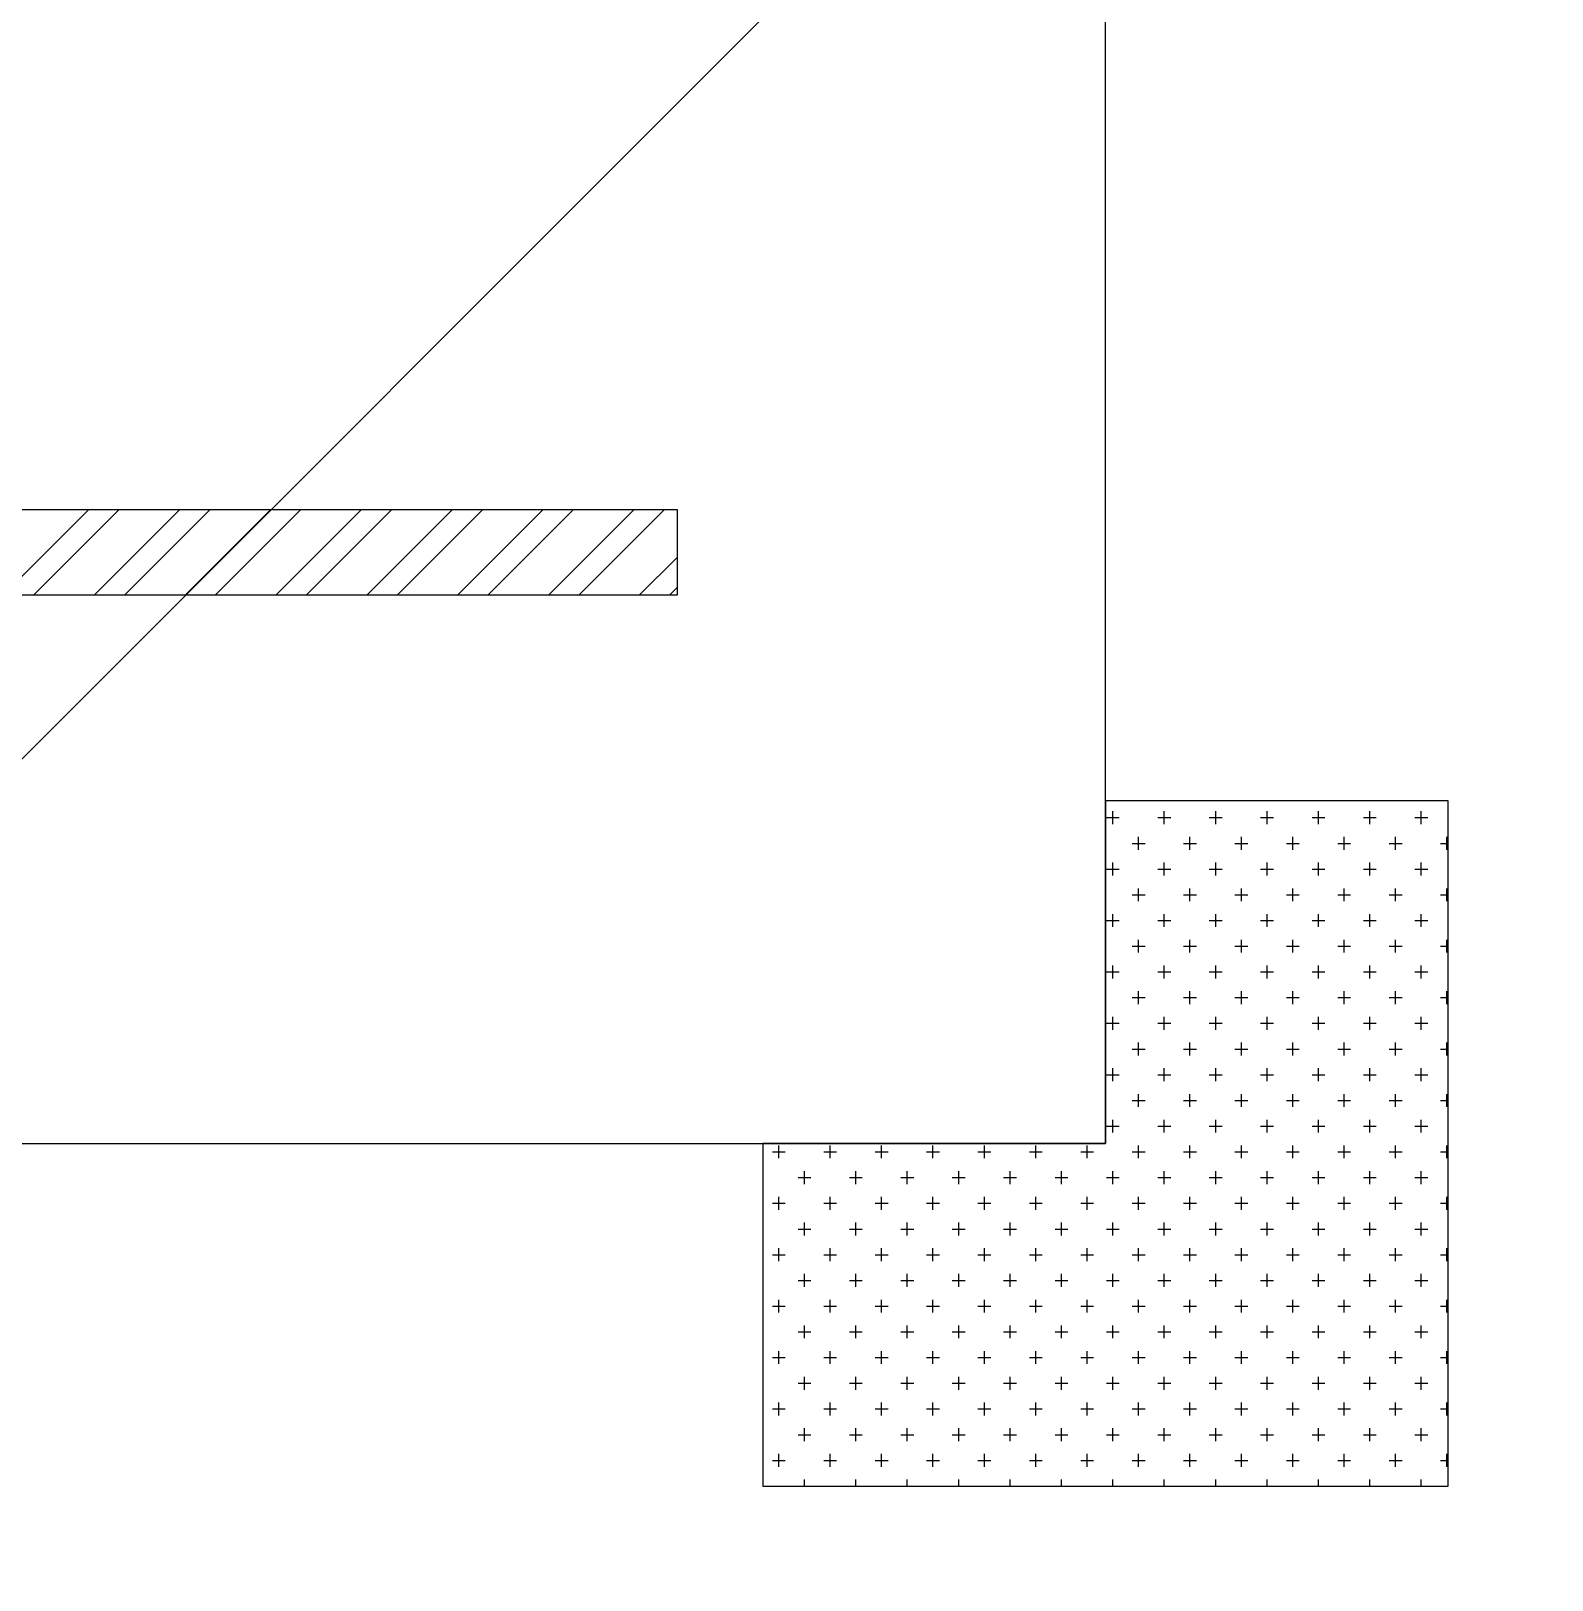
# Model space of a CAD drawing. Extents: x -40736 to 367926, y -65544 to 37405.
# Drawn here: x 347392.44 to 347436.83, y -55402.07 to -55356.88 of the extents above; entities that cross this region are included whole.
import ezdxf

# ---------------------------------------------------------------- set-up
doc = ezdxf.new("R2010")
doc.units = 0
doc.header["$LTSCALE"] = 600
doc.header["$MEASUREMENT"] = 0
doc.linetypes.add('CENTER2', pattern=[1.125, 0.75, -0.125, 0.125, -0.125])
doc.layers.add('底圖', color=253, linetype='CONTINUOUS')

msp = doc.modelspace()

# ---------------------------------------------------------------- linework, layer by layer
at = {"layer": '底圖', "linetype": 'CENTER2'}
for p, q in [((346423.78957, -56346.49011), (348358.78957, -54411.49011)), ((347423.78957, -55389.33166), (347423.78957, -55297.33166)), ((347391.62713, -55373.33166), (347394.12713, -55370.83166)), ((347392.08957, -55370.83166), (347411.28957, -55370.83166)), ((347392.51101, -55373.33166), (347395.01101, -55370.83166)), ((347394.27878, -55373.33166), (347396.77878, -55370.83166)), ((347395.16266, -55373.33166), (347397.66266, -55370.83166)), ((347396.93043, -55373.33166), (347399.43043, -55370.83166)), ((347397.81431, -55373.33166), (347400.31431, -55370.83166)), ((347399.58208, -55373.33166), (347402.08208, -55370.83166)), ((347400.46596, -55373.33166), (347402.96596, -55370.83166)), ((347402.23373, -55373.33166), (347404.73373, -55370.83166)), ((347403.11761, -55373.33166), (347405.61761, -55370.83166)), ((347404.88538, -55373.33166), (347407.38538, -55370.83166)), ((347405.76926, -55373.33166), (347408.26926, -55370.83166)), ((347407.53703, -55373.33166), (347410.03703, -55370.83166)), ((347408.42091, -55373.33166), (347410.92091, -55370.83166)), ((347411.28957, -55370.83166), (347411.28957, -55373.33166)), ((347410.18868, -55373.33166), (347411.28957, -55372.23078)), ((347411.28957, -55373.33166), (347371.28957, -55373.33166)), ((347411.07256, -55373.33166), (347411.28957, -55373.11466)), ((347433.78957, -55379.33166), (347423.78957, -55379.33166)), ((347423.78957, -55379.33166), (347423.78957, -55389.33166)), ((347424.00925, -55380.01262), (347424.00925, -55379.63762)), ((347425.50925, -55380.01262), (347425.50925, -55379.63762)), ((347427.00925, -55380.01262), (347427.00925, -55379.63762)), ((347428.50925, -55380.01262), (347428.50925, -55379.63762)), ((347430.00925, -55380.01262), (347430.00925, -55379.63762)), ((347431.50925, -55380.01262), (347431.50925, -55379.63762)), ((347433.00925, -55380.01262), (347433.00925, -55379.63762)), ((347433.78957, -55399.33166), (347433.78957, -55379.33166)), ((347423.82175, -55379.82512), (347424.19675, -55379.82512)), ((347425.32175, -55379.82512), (347425.69675, -55379.82512)), ((347426.82175, -55379.82512), (347427.19675, -55379.82512)), ((347428.32175, -55379.82512), (347428.69675, -55379.82512)), ((347429.82175, -55379.82512), (347430.19675, -55379.82512)), ((347431.32175, -55379.82512), (347431.69675, -55379.82512)), ((347432.82175, -55379.82512), (347433.19675, -55379.82512)), ((347424.57175, -55380.57512), (347424.94675, -55380.57512)), ((347424.75925, -55380.76262), (347424.75925, -55380.38762)), ((347426.07175, -55380.57512), (347426.44675, -55380.57512)), ((347426.25925, -55380.76262), (347426.25925, -55380.38762)), ((347427.57175, -55380.57512), (347427.94675, -55380.57512)), ((347427.75925, -55380.76262), (347427.75925, -55380.38762)), ((347429.07175, -55380.57512), (347429.44675, -55380.57512)), ((347429.25925, -55380.76262), (347429.25925, -55380.38762)), ((347430.57175, -55380.57512), (347430.94675, -55380.57512)), ((347430.75925, -55380.76262), (347430.75925, -55380.38762)), ((347432.07175, -55380.57512), (347432.44675, -55380.57512)), ((347432.25925, -55380.76262), (347432.25925, -55380.38762)), ((347433.57175, -55380.57512), (347433.78957, -55380.57512)), ((347433.75925, -55380.76262), (347433.75925, -55380.38762)), ((347423.82175, -55381.32512), (347424.19675, -55381.32512)), ((347424.00925, -55381.51262), (347424.00925, -55381.13762)), ((347425.32175, -55381.32512), (347425.69675, -55381.32512)), ((347425.50925, -55381.51262), (347425.50925, -55381.13762)), ((347426.82175, -55381.32512), (347427.19675, -55381.32512)), ((347427.00925, -55381.51262), (347427.00925, -55381.13762)), ((347428.32175, -55381.32512), (347428.69675, -55381.32512)), ((347428.50925, -55381.51262), (347428.50925, -55381.13762)), ((347429.82175, -55381.32512), (347430.19675, -55381.32512)), ((347430.00925, -55381.51262), (347430.00925, -55381.13762)), ((347431.32175, -55381.32512), (347431.69675, -55381.32512)), ((347431.50925, -55381.51262), (347431.50925, -55381.13762)), ((347432.82175, -55381.32512), (347433.19675, -55381.32512)), ((347433.00925, -55381.51262), (347433.00925, -55381.13762)), ((347424.75925, -55382.26262), (347424.75925, -55381.88762)), ((347426.25925, -55382.26262), (347426.25925, -55381.88762)), ((347427.75925, -55382.26262), (347427.75925, -55381.88762)), ((347429.25925, -55382.26262), (347429.25925, -55381.88762)), ((347430.75925, -55382.26262), (347430.75925, -55381.88762)), ((347432.25925, -55382.26262), (347432.25925, -55381.88762)), ((347433.75925, -55382.26262), (347433.75925, -55381.88762)), ((347424.57175, -55382.07512), (347424.94675, -55382.07512)), ((347426.07175, -55382.07512), (347426.44675, -55382.07512)), ((347427.57175, -55382.07512), (347427.94675, -55382.07512)), ((347429.07175, -55382.07512), (347429.44675, -55382.07512)), ((347430.57175, -55382.07512), (347430.94675, -55382.07512)), ((347432.07175, -55382.07512), (347432.44675, -55382.07512)), ((347433.57175, -55382.07512), (347433.78957, -55382.07512)), ((347423.82175, -55382.82512), (347424.19675, -55382.82512)), ((347424.00925, -55383.01262), (347424.00925, -55382.63762)), ((347425.32175, -55382.82512), (347425.69675, -55382.82512)), ((347425.50925, -55383.01262), (347425.50925, -55382.63762)), ((347426.82175, -55382.82512), (347427.19675, -55382.82512)), ((347427.00925, -55383.01262), (347427.00925, -55382.63762)), ((347428.32175, -55382.82512), (347428.69675, -55382.82512)), ((347428.50925, -55383.01262), (347428.50925, -55382.63762)), ((347429.82175, -55382.82512), (347430.19675, -55382.82512)), ((347430.00925, -55383.01262), (347430.00925, -55382.63762)), ((347431.32175, -55382.82512), (347431.69675, -55382.82512)), ((347431.50925, -55383.01262), (347431.50925, -55382.63762)), ((347432.82175, -55382.82512), (347433.19675, -55382.82512)), ((347433.00925, -55383.01262), (347433.00925, -55382.63762)), ((347424.57175, -55383.57512), (347424.94675, -55383.57512)), ((347424.75925, -55383.76262), (347424.75925, -55383.38762)), ((347426.07175, -55383.57512), (347426.44675, -55383.57512)), ((347426.25925, -55383.76262), (347426.25925, -55383.38762)), ((347427.57175, -55383.57512), (347427.94675, -55383.57512)), ((347427.75925, -55383.76262), (347427.75925, -55383.38762)), ((347429.07175, -55383.57512), (347429.44675, -55383.57512)), ((347429.25925, -55383.76262), (347429.25925, -55383.38762)), ((347430.57175, -55383.57512), (347430.94675, -55383.57512)), ((347430.75925, -55383.76262), (347430.75925, -55383.38762)), ((347432.07175, -55383.57512), (347432.44675, -55383.57512)), ((347432.25925, -55383.76262), (347432.25925, -55383.38762)), ((347433.57175, -55383.57512), (347433.78957, -55383.57512)), ((347433.75925, -55383.76262), (347433.75925, -55383.38762)), ((347424.00925, -55384.51262), (347424.00925, -55384.13762)), ((347425.50925, -55384.51262), (347425.50925, -55384.13762)), ((347427.00925, -55384.51262), (347427.00925, -55384.13762)), ((347428.50925, -55384.51262), (347428.50925, -55384.13762)), ((347430.00925, -55384.51262), (347430.00925, -55384.13762)), ((347431.50925, -55384.51262), (347431.50925, -55384.13762)), ((347433.00925, -55384.51262), (347433.00925, -55384.13762)), ((347423.82175, -55384.32512), (347424.19675, -55384.32512)), ((347425.32175, -55384.32512), (347425.69675, -55384.32512)), ((347426.82175, -55384.32512), (347427.19675, -55384.32512)), ((347428.32175, -55384.32512), (347428.69675, -55384.32512)), ((347429.82175, -55384.32512), (347430.19675, -55384.32512)), ((347431.32175, -55384.32512), (347431.69675, -55384.32512)), ((347432.82175, -55384.32512), (347433.19675, -55384.32512)), ((347424.57175, -55385.07512), (347424.94675, -55385.07512)), ((347424.75925, -55385.26262), (347424.75925, -55384.88762)), ((347426.07175, -55385.07512), (347426.44675, -55385.07512)), ((347426.25925, -55385.26262), (347426.25925, -55384.88762)), ((347427.57175, -55385.07512), (347427.94675, -55385.07512)), ((347427.75925, -55385.26262), (347427.75925, -55384.88762)), ((347429.07175, -55385.07512), (347429.44675, -55385.07512)), ((347429.25925, -55385.26262), (347429.25925, -55384.88762)), ((347430.57175, -55385.07512), (347430.94675, -55385.07512)), ((347430.75925, -55385.26262), (347430.75925, -55384.88762)), ((347432.07175, -55385.07512), (347432.44675, -55385.07512)), ((347432.25925, -55385.26262), (347432.25925, -55384.88762)), ((347433.57175, -55385.07512), (347433.78957, -55385.07512)), ((347433.75925, -55385.26262), (347433.75925, -55384.88762)), ((347423.82175, -55385.82512), (347424.19675, -55385.82512)), ((347424.00925, -55386.01262), (347424.00925, -55385.63762)), ((347425.32175, -55385.82512), (347425.69675, -55385.82512)), ((347425.50925, -55386.01262), (347425.50925, -55385.63762)), ((347426.82175, -55385.82512), (347427.19675, -55385.82512)), ((347427.00925, -55386.01262), (347427.00925, -55385.63762)), ((347428.32175, -55385.82512), (347428.69675, -55385.82512)), ((347428.50925, -55386.01262), (347428.50925, -55385.63762)), ((347429.82175, -55385.82512), (347430.19675, -55385.82512)), ((347430.00925, -55386.01262), (347430.00925, -55385.63762)), ((347431.32175, -55385.82512), (347431.69675, -55385.82512)), ((347431.50925, -55386.01262), (347431.50925, -55385.63762)), ((347432.82175, -55385.82512), (347433.19675, -55385.82512)), ((347433.00925, -55386.01262), (347433.00925, -55385.63762)), ((347424.75925, -55386.76262), (347424.75925, -55386.38762)), ((347426.25925, -55386.76262), (347426.25925, -55386.38762)), ((347427.75925, -55386.76262), (347427.75925, -55386.38762)), ((347429.25925, -55386.76262), (347429.25925, -55386.38762)), ((347430.75925, -55386.76262), (347430.75925, -55386.38762)), ((347432.25925, -55386.76262), (347432.25925, -55386.38762)), ((347433.75925, -55386.76262), (347433.75925, -55386.38762)), ((347424.57175, -55386.57512), (347424.94675, -55386.57512)), ((347426.07175, -55386.57512), (347426.44675, -55386.57512)), ((347427.57175, -55386.57512), (347427.94675, -55386.57512)), ((347429.07175, -55386.57512), (347429.44675, -55386.57512)), ((347430.57175, -55386.57512), (347430.94675, -55386.57512)), ((347432.07175, -55386.57512), (347432.44675, -55386.57512)), ((347433.57175, -55386.57512), (347433.78957, -55386.57512)), ((347423.82175, -55387.32512), (347424.19675, -55387.32512)), ((347424.00925, -55387.51262), (347424.00925, -55387.13762)), ((347425.32175, -55387.32512), (347425.69675, -55387.32512)), ((347425.50925, -55387.51262), (347425.50925, -55387.13762)), ((347426.82175, -55387.32512), (347427.19675, -55387.32512)), ((347427.00925, -55387.51262), (347427.00925, -55387.13762)), ((347428.32175, -55387.32512), (347428.69675, -55387.32512)), ((347428.50925, -55387.51262), (347428.50925, -55387.13762)), ((347429.82175, -55387.32512), (347430.19675, -55387.32512)), ((347430.00925, -55387.51262), (347430.00925, -55387.13762)), ((347431.32175, -55387.32512), (347431.69675, -55387.32512)), ((347431.50925, -55387.51262), (347431.50925, -55387.13762)), ((347432.82175, -55387.32512), (347433.19675, -55387.32512)), ((347433.00925, -55387.51262), (347433.00925, -55387.13762)), ((347424.57175, -55388.07512), (347424.94675, -55388.07512)), ((347424.75925, -55388.26262), (347424.75925, -55387.88762)), ((347426.07175, -55388.07512), (347426.44675, -55388.07512)), ((347426.25925, -55388.26262), (347426.25925, -55387.88762)), ((347427.57175, -55388.07512), (347427.94675, -55388.07512)), ((347427.75925, -55388.26262), (347427.75925, -55387.88762)), ((347429.07175, -55388.07512), (347429.44675, -55388.07512)), ((347429.25925, -55388.26262), (347429.25925, -55387.88762)), ((347430.57175, -55388.07512), (347430.94675, -55388.07512)), ((347430.75925, -55388.26262), (347430.75925, -55387.88762)), ((347432.07175, -55388.07512), (347432.44675, -55388.07512)), ((347432.25925, -55388.26262), (347432.25925, -55387.88762)), ((347433.57175, -55388.07512), (347433.78957, -55388.07512)), ((347433.75925, -55388.26262), (347433.75925, -55387.88762)), ((347424.00925, -55389.01262), (347424.00925, -55388.63762)), ((347425.50925, -55389.01262), (347425.50925, -55388.63762)), ((347427.00925, -55389.01262), (347427.00925, -55388.63762)), ((347428.50925, -55389.01262), (347428.50925, -55388.63762)), ((347430.00925, -55389.01262), (347430.00925, -55388.63762)), ((347431.50925, -55389.01262), (347431.50925, -55388.63762)), ((347433.00925, -55389.01262), (347433.00925, -55388.63762)), ((347423.82175, -55388.82512), (347424.19675, -55388.82512)), ((347425.32175, -55388.82512), (347425.69675, -55388.82512)), ((347426.82175, -55388.82512), (347427.19675, -55388.82512)), ((347428.32175, -55388.82512), (347428.69675, -55388.82512)), ((347429.82175, -55388.82512), (347430.19675, -55388.82512)), ((347431.32175, -55388.82512), (347431.69675, -55388.82512)), ((347432.82175, -55388.82512), (347433.19675, -55388.82512)), ((347358.78957, -55389.33166), (347423.78957, -55389.33166)), ((347413.78957, -55389.33166), (347413.78957, -55399.33166)), ((347423.78957, -55389.33166), (347413.78957, -55389.33166)), ((347414.07175, -55389.57512), (347414.44675, -55389.57512)), ((347414.25925, -55389.76262), (347414.25925, -55389.38762)), ((347415.57175, -55389.57512), (347415.94675, -55389.57512)), ((347415.75925, -55389.76262), (347415.75925, -55389.38762)), ((347417.07175, -55389.57512), (347417.44675, -55389.57512)), ((347417.25925, -55389.76262), (347417.25925, -55389.38762)), ((347418.57175, -55389.57512), (347418.94675, -55389.57512)), ((347418.75925, -55389.76262), (347418.75925, -55389.38762)), ((347420.07175, -55389.57512), (347420.44675, -55389.57512)), ((347420.25925, -55389.76262), (347420.25925, -55389.38762)), ((347421.57175, -55389.57512), (347421.94675, -55389.57512)), ((347421.75925, -55389.76262), (347421.75925, -55389.38762)), ((347423.07175, -55389.57512), (347423.44675, -55389.57512)), ((347423.25925, -55389.76262), (347423.25925, -55389.38762)), ((347424.57175, -55389.57512), (347424.94675, -55389.57512)), ((347424.75925, -55389.76262), (347424.75925, -55389.38762)), ((347426.07175, -55389.57512), (347426.44675, -55389.57512)), ((347426.25925, -55389.76262), (347426.25925, -55389.38762)), ((347427.57175, -55389.57512), (347427.94675, -55389.57512)), ((347427.75925, -55389.76262), (347427.75925, -55389.38762)), ((347429.07175, -55389.57512), (347429.44675, -55389.57512)), ((347429.25925, -55389.76262), (347429.25925, -55389.38762)), ((347430.57175, -55389.57512), (347430.94675, -55389.57512)), ((347430.75925, -55389.76262), (347430.75925, -55389.38762)), ((347432.07175, -55389.57512), (347432.44675, -55389.57512)), ((347432.25925, -55389.76262), (347432.25925, -55389.38762)), ((347433.57175, -55389.57512), (347433.78957, -55389.57512)), ((347433.75925, -55389.76262), (347433.75925, -55389.38762)), ((347414.82175, -55390.32512), (347415.19675, -55390.32512)), ((347415.00925, -55390.51262), (347415.00925, -55390.13762)), ((347416.32175, -55390.32512), (347416.69675, -55390.32512)), ((347416.50925, -55390.51262), (347416.50925, -55390.13762)), ((347417.82175, -55390.32512), (347418.19675, -55390.32512)), ((347418.00925, -55390.51262), (347418.00925, -55390.13762)), ((347419.32175, -55390.32512), (347419.69675, -55390.32512)), ((347419.50925, -55390.51262), (347419.50925, -55390.13762)), ((347420.82175, -55390.32512), (347421.19675, -55390.32512)), ((347421.00925, -55390.51262), (347421.00925, -55390.13762)), ((347422.32175, -55390.32512), (347422.69675, -55390.32512)), ((347422.50925, -55390.51262), (347422.50925, -55390.13762)), ((347423.82175, -55390.32512), (347424.19675, -55390.32512)), ((347424.00925, -55390.51262), (347424.00925, -55390.13762)), ((347425.32175, -55390.32512), (347425.69675, -55390.32512)), ((347425.50925, -55390.51262), (347425.50925, -55390.13762)), ((347426.82175, -55390.32512), (347427.19675, -55390.32512)), ((347427.00925, -55390.51262), (347427.00925, -55390.13762)), ((347428.32175, -55390.32512), (347428.69675, -55390.32512)), ((347428.50925, -55390.51262), (347428.50925, -55390.13762)), ((347429.82175, -55390.32512), (347430.19675, -55390.32512)), ((347430.00925, -55390.51262), (347430.00925, -55390.13762)), ((347431.32175, -55390.32512), (347431.69675, -55390.32512)), ((347431.50925, -55390.51262), (347431.50925, -55390.13762)), ((347432.82175, -55390.32512), (347433.19675, -55390.32512)), ((347433.00925, -55390.51262), (347433.00925, -55390.13762)), ((347414.25925, -55391.26262), (347414.25925, -55390.88762)), ((347415.75925, -55391.26262), (347415.75925, -55390.88762)), ((347417.25925, -55391.26262), (347417.25925, -55390.88762)), ((347418.75925, -55391.26262), (347418.75925, -55390.88762)), ((347420.25925, -55391.26262), (347420.25925, -55390.88762)), ((347421.75925, -55391.26262), (347421.75925, -55390.88762)), ((347423.25925, -55391.26262), (347423.25925, -55390.88762)), ((347424.75925, -55391.26262), (347424.75925, -55390.88762)), ((347426.25925, -55391.26262), (347426.25925, -55390.88762)), ((347427.75925, -55391.26262), (347427.75925, -55390.88762)), ((347429.25925, -55391.26262), (347429.25925, -55390.88762)), ((347430.75925, -55391.26262), (347430.75925, -55390.88762)), ((347432.25925, -55391.26262), (347432.25925, -55390.88762)), ((347433.75925, -55391.26262), (347433.75925, -55390.88762)), ((347414.07175, -55391.07512), (347414.44675, -55391.07512)), ((347415.57175, -55391.07512), (347415.94675, -55391.07512)), ((347417.07175, -55391.07512), (347417.44675, -55391.07512)), ((347418.57175, -55391.07512), (347418.94675, -55391.07512)), ((347420.07175, -55391.07512), (347420.44675, -55391.07512)), ((347421.57175, -55391.07512), (347421.94675, -55391.07512)), ((347423.07175, -55391.07512), (347423.44675, -55391.07512)), ((347424.57175, -55391.07512), (347424.94675, -55391.07512)), ((347426.07175, -55391.07512), (347426.44675, -55391.07512)), ((347427.57175, -55391.07512), (347427.94675, -55391.07512)), ((347429.07175, -55391.07512), (347429.44675, -55391.07512)), ((347430.57175, -55391.07512), (347430.94675, -55391.07512)), ((347432.07175, -55391.07512), (347432.44675, -55391.07512)), ((347433.57175, -55391.07512), (347433.78957, -55391.07512)), ((347414.82175, -55391.82512), (347415.19675, -55391.82512)), ((347415.00925, -55392.01262), (347415.00925, -55391.63762)), ((347416.32175, -55391.82512), (347416.69675, -55391.82512)), ((347416.50925, -55392.01262), (347416.50925, -55391.63762)), ((347417.82175, -55391.82512), (347418.19675, -55391.82512)), ((347418.00925, -55392.01262), (347418.00925, -55391.63762)), ((347419.32175, -55391.82512), (347419.69675, -55391.82512)), ((347419.50925, -55392.01262), (347419.50925, -55391.63762)), ((347420.82175, -55391.82512), (347421.19675, -55391.82512)), ((347421.00925, -55392.01262), (347421.00925, -55391.63762)), ((347422.32175, -55391.82512), (347422.69675, -55391.82512)), ((347422.50925, -55392.01262), (347422.50925, -55391.63762)), ((347423.82175, -55391.82512), (347424.19675, -55391.82512)), ((347424.00925, -55392.01262), (347424.00925, -55391.63762)), ((347425.32175, -55391.82512), (347425.69675, -55391.82512)), ((347425.50925, -55392.01262), (347425.50925, -55391.63762)), ((347426.82175, -55391.82512), (347427.19675, -55391.82512)), ((347427.00925, -55392.01262), (347427.00925, -55391.63762)), ((347428.32175, -55391.82512), (347428.69675, -55391.82512)), ((347428.50925, -55392.01262), (347428.50925, -55391.63762)), ((347429.82175, -55391.82512), (347430.19675, -55391.82512)), ((347430.00925, -55392.01262), (347430.00925, -55391.63762)), ((347431.32175, -55391.82512), (347431.69675, -55391.82512)), ((347431.50925, -55392.01262), (347431.50925, -55391.63762)), ((347432.82175, -55391.82512), (347433.19675, -55391.82512)), ((347433.00925, -55392.01262), (347433.00925, -55391.63762)), ((347414.07175, -55392.57512), (347414.44675, -55392.57512)), ((347414.25925, -55392.76262), (347414.25925, -55392.38762)), ((347415.57175, -55392.57512), (347415.94675, -55392.57512)), ((347415.75925, -55392.76262), (347415.75925, -55392.38762)), ((347417.07175, -55392.57512), (347417.44675, -55392.57512)), ((347417.25925, -55392.76262), (347417.25925, -55392.38762)), ((347418.57175, -55392.57512), (347418.94675, -55392.57512)), ((347418.75925, -55392.76262), (347418.75925, -55392.38762)), ((347420.07175, -55392.57512), (347420.44675, -55392.57512)), ((347420.25925, -55392.76262), (347420.25925, -55392.38762)), ((347421.57175, -55392.57512), (347421.94675, -55392.57512)), ((347421.75925, -55392.76262), (347421.75925, -55392.38762)), ((347423.07175, -55392.57512), (347423.44675, -55392.57512)), ((347423.25925, -55392.76262), (347423.25925, -55392.38762)), ((347424.57175, -55392.57512), (347424.94675, -55392.57512)), ((347424.75925, -55392.76262), (347424.75925, -55392.38762)), ((347426.07175, -55392.57512), (347426.44675, -55392.57512)), ((347426.25925, -55392.76262), (347426.25925, -55392.38762)), ((347427.57175, -55392.57512), (347427.94675, -55392.57512)), ((347427.75925, -55392.76262), (347427.75925, -55392.38762)), ((347429.07175, -55392.57512), (347429.44675, -55392.57512)), ((347429.25925, -55392.76262), (347429.25925, -55392.38762)), ((347430.57175, -55392.57512), (347430.94675, -55392.57512)), ((347430.75925, -55392.76262), (347430.75925, -55392.38762)), ((347432.07175, -55392.57512), (347432.44675, -55392.57512)), ((347432.25925, -55392.76262), (347432.25925, -55392.38762)), ((347433.57175, -55392.57512), (347433.78957, -55392.57512)), ((347433.75925, -55392.76262), (347433.75925, -55392.38762)), ((347415.00925, -55393.51262), (347415.00925, -55393.13762)), ((347416.50925, -55393.51262), (347416.50925, -55393.13762)), ((347418.00925, -55393.51262), (347418.00925, -55393.13762)), ((347419.50925, -55393.51262), (347419.50925, -55393.13762)), ((347421.00925, -55393.51262), (347421.00925, -55393.13762)), ((347422.50925, -55393.51262), (347422.50925, -55393.13762)), ((347424.00925, -55393.51262), (347424.00925, -55393.13762)), ((347425.50925, -55393.51262), (347425.50925, -55393.13762)), ((347427.00925, -55393.51262), (347427.00925, -55393.13762)), ((347428.50925, -55393.51262), (347428.50925, -55393.13762)), ((347430.00925, -55393.51262), (347430.00925, -55393.13762)), ((347431.50925, -55393.51262), (347431.50925, -55393.13762)), ((347433.00925, -55393.51262), (347433.00925, -55393.13762)), ((347414.82175, -55393.32512), (347415.19675, -55393.32512)), ((347416.32175, -55393.32512), (347416.69675, -55393.32512)), ((347417.82175, -55393.32512), (347418.19675, -55393.32512)), ((347419.32175, -55393.32512), (347419.69675, -55393.32512)), ((347420.82175, -55393.32512), (347421.19675, -55393.32512)), ((347422.32175, -55393.32512), (347422.69675, -55393.32512)), ((347423.82175, -55393.32512), (347424.19675, -55393.32512)), ((347425.32175, -55393.32512), (347425.69675, -55393.32512)), ((347426.82175, -55393.32512), (347427.19675, -55393.32512)), ((347428.32175, -55393.32512), (347428.69675, -55393.32512)), ((347429.82175, -55393.32512), (347430.19675, -55393.32512)), ((347431.32175, -55393.32512), (347431.69675, -55393.32512)), ((347432.82175, -55393.32512), (347433.19675, -55393.32512)), ((347414.07175, -55394.07512), (347414.44675, -55394.07512)), ((347414.25925, -55394.26262), (347414.25925, -55393.88762)), ((347415.57175, -55394.07512), (347415.94675, -55394.07512)), ((347415.75925, -55394.26262), (347415.75925, -55393.88762)), ((347417.07175, -55394.07512), (347417.44675, -55394.07512)), ((347417.25925, -55394.26262), (347417.25925, -55393.88762)), ((347418.57175, -55394.07512), (347418.94675, -55394.07512)), ((347418.75925, -55394.26262), (347418.75925, -55393.88762)), ((347420.07175, -55394.07512), (347420.44675, -55394.07512)), ((347420.25925, -55394.26262), (347420.25925, -55393.88762)), ((347421.57175, -55394.07512), (347421.94675, -55394.07512)), ((347421.75925, -55394.26262), (347421.75925, -55393.88762)), ((347423.07175, -55394.07512), (347423.44675, -55394.07512)), ((347423.25925, -55394.26262), (347423.25925, -55393.88762)), ((347424.57175, -55394.07512), (347424.94675, -55394.07512)), ((347424.75925, -55394.26262), (347424.75925, -55393.88762)), ((347426.07175, -55394.07512), (347426.44675, -55394.07512)), ((347426.25925, -55394.26262), (347426.25925, -55393.88762)), ((347427.57175, -55394.07512), (347427.94675, -55394.07512)), ((347427.75925, -55394.26262), (347427.75925, -55393.88762)), ((347429.07175, -55394.07512), (347429.44675, -55394.07512)), ((347429.25925, -55394.26262), (347429.25925, -55393.88762)), ((347430.57175, -55394.07512), (347430.94675, -55394.07512)), ((347430.75925, -55394.26262), (347430.75925, -55393.88762)), ((347432.07175, -55394.07512), (347432.44675, -55394.07512)), ((347432.25925, -55394.26262), (347432.25925, -55393.88762)), ((347433.57175, -55394.07512), (347433.78957, -55394.07512)), ((347433.75925, -55394.26262), (347433.75925, -55393.88762)), ((347414.82175, -55394.82512), (347415.19675, -55394.82512)), ((347415.00925, -55395.01262), (347415.00925, -55394.63762)), ((347416.32175, -55394.82512), (347416.69675, -55394.82512)), ((347416.50925, -55395.01262), (347416.50925, -55394.63762)), ((347417.82175, -55394.82512), (347418.19675, -55394.82512)), ((347418.00925, -55395.01262), (347418.00925, -55394.63762)), ((347419.32175, -55394.82512), (347419.69675, -55394.82512)), ((347419.50925, -55395.01262), (347419.50925, -55394.63762)), ((347420.82175, -55394.82512), (347421.19675, -55394.82512)), ((347421.00925, -55395.01262), (347421.00925, -55394.63762)), ((347422.32175, -55394.82512), (347422.69675, -55394.82512)), ((347422.50925, -55395.01262), (347422.50925, -55394.63762)), ((347423.82175, -55394.82512), (347424.19675, -55394.82512)), ((347424.00925, -55395.01262), (347424.00925, -55394.63762)), ((347425.32175, -55394.82512), (347425.69675, -55394.82512)), ((347425.50925, -55395.01262), (347425.50925, -55394.63762)), ((347426.82175, -55394.82512), (347427.19675, -55394.82512)), ((347427.00925, -55395.01262), (347427.00925, -55394.63762)), ((347428.32175, -55394.82512), (347428.69675, -55394.82512)), ((347428.50925, -55395.01262), (347428.50925, -55394.63762)), ((347429.82175, -55394.82512), (347430.19675, -55394.82512)), ((347430.00925, -55395.01262), (347430.00925, -55394.63762)), ((347431.32175, -55394.82512), (347431.69675, -55394.82512)), ((347431.50925, -55395.01262), (347431.50925, -55394.63762)), ((347432.82175, -55394.82512), (347433.19675, -55394.82512)), ((347433.00925, -55395.01262), (347433.00925, -55394.63762)), ((347414.25925, -55395.76262), (347414.25925, -55395.38762)), ((347415.75925, -55395.76262), (347415.75925, -55395.38762)), ((347417.25925, -55395.76262), (347417.25925, -55395.38762)), ((347418.75925, -55395.76262), (347418.75925, -55395.38762)), ((347420.25925, -55395.76262), (347420.25925, -55395.38762)), ((347421.75925, -55395.76262), (347421.75925, -55395.38762)), ((347423.25925, -55395.76262), (347423.25925, -55395.38762)), ((347424.75925, -55395.76262), (347424.75925, -55395.38762)), ((347426.25925, -55395.76262), (347426.25925, -55395.38762)), ((347427.75925, -55395.76262), (347427.75925, -55395.38762)), ((347429.25925, -55395.76262), (347429.25925, -55395.38762)), ((347430.75925, -55395.76262), (347430.75925, -55395.38762)), ((347432.25925, -55395.76262), (347432.25925, -55395.38762)), ((347433.75925, -55395.76262), (347433.75925, -55395.38762)), ((347414.07175, -55395.57512), (347414.44675, -55395.57512)), ((347415.57175, -55395.57512), (347415.94675, -55395.57512)), ((347417.07175, -55395.57512), (347417.44675, -55395.57512)), ((347418.57175, -55395.57512), (347418.94675, -55395.57512)), ((347420.07175, -55395.57512), (347420.44675, -55395.57512)), ((347421.57175, -55395.57512), (347421.94675, -55395.57512)), ((347423.07175, -55395.57512), (347423.44675, -55395.57512)), ((347424.57175, -55395.57512), (347424.94675, -55395.57512)), ((347426.07175, -55395.57512), (347426.44675, -55395.57512)), ((347427.57175, -55395.57512), (347427.94675, -55395.57512)), ((347429.07175, -55395.57512), (347429.44675, -55395.57512)), ((347430.57175, -55395.57512), (347430.94675, -55395.57512)), ((347432.07175, -55395.57512), (347432.44675, -55395.57512)), ((347433.57175, -55395.57512), (347433.78957, -55395.57512)), ((347414.82175, -55396.32512), (347415.19675, -55396.32512)), ((347415.00925, -55396.51262), (347415.00925, -55396.13762)), ((347416.32175, -55396.32512), (347416.69675, -55396.32512)), ((347416.50925, -55396.51262), (347416.50925, -55396.13762)), ((347417.82175, -55396.32512), (347418.19675, -55396.32512)), ((347418.00925, -55396.51262), (347418.00925, -55396.13762)), ((347419.32175, -55396.32512), (347419.69675, -55396.32512)), ((347419.50925, -55396.51262), (347419.50925, -55396.13762)), ((347420.82175, -55396.32512), (347421.19675, -55396.32512)), ((347421.00925, -55396.51262), (347421.00925, -55396.13762)), ((347422.32175, -55396.32512), (347422.69675, -55396.32512)), ((347422.50925, -55396.51262), (347422.50925, -55396.13762)), ((347423.82175, -55396.32512), (347424.19675, -55396.32512)), ((347424.00925, -55396.51262), (347424.00925, -55396.13762)), ((347425.32175, -55396.32512), (347425.69675, -55396.32512)), ((347425.50925, -55396.51262), (347425.50925, -55396.13762)), ((347426.82175, -55396.32512), (347427.19675, -55396.32512)), ((347427.00925, -55396.51262), (347427.00925, -55396.13762)), ((347428.32175, -55396.32512), (347428.69675, -55396.32512)), ((347428.50925, -55396.51262), (347428.50925, -55396.13762)), ((347429.82175, -55396.32512), (347430.19675, -55396.32512)), ((347430.00925, -55396.51262), (347430.00925, -55396.13762)), ((347431.32175, -55396.32512), (347431.69675, -55396.32512)), ((347431.50925, -55396.51262), (347431.50925, -55396.13762)), ((347432.82175, -55396.32512), (347433.19675, -55396.32512)), ((347433.00925, -55396.51262), (347433.00925, -55396.13762)), ((347414.07175, -55397.07512), (347414.44675, -55397.07512)), ((347414.25925, -55397.26262), (347414.25925, -55396.88762)), ((347415.57175, -55397.07512), (347415.94675, -55397.07512)), ((347415.75925, -55397.26262), (347415.75925, -55396.88762)), ((347417.07175, -55397.07512), (347417.44675, -55397.07512)), ((347417.25925, -55397.26262), (347417.25925, -55396.88762)), ((347418.57175, -55397.07512), (347418.94675, -55397.07512)), ((347418.75925, -55397.26262), (347418.75925, -55396.88762)), ((347420.07175, -55397.07512), (347420.44675, -55397.07512)), ((347420.25925, -55397.26262), (347420.25925, -55396.88762)), ((347421.57175, -55397.07512), (347421.94675, -55397.07512)), ((347421.75925, -55397.26262), (347421.75925, -55396.88762)), ((347423.07175, -55397.07512), (347423.44675, -55397.07512)), ((347423.25925, -55397.26262), (347423.25925, -55396.88762)), ((347424.57175, -55397.07512), (347424.94675, -55397.07512)), ((347424.75925, -55397.26262), (347424.75925, -55396.88762)), ((347426.07175, -55397.07512), (347426.44675, -55397.07512)), ((347426.25925, -55397.26262), (347426.25925, -55396.88762)), ((347427.57175, -55397.07512), (347427.94675, -55397.07512)), ((347427.75925, -55397.26262), (347427.75925, -55396.88762)), ((347429.07175, -55397.07512), (347429.44675, -55397.07512)), ((347429.25925, -55397.26262), (347429.25925, -55396.88762)), ((347430.57175, -55397.07512), (347430.94675, -55397.07512)), ((347430.75925, -55397.26262), (347430.75925, -55396.88762)), ((347432.07175, -55397.07512), (347432.44675, -55397.07512)), ((347432.25925, -55397.26262), (347432.25925, -55396.88762)), ((347433.57175, -55397.07512), (347433.78957, -55397.07512)), ((347433.75925, -55397.26262), (347433.75925, -55396.88762)), ((347415.00925, -55398.01262), (347415.00925, -55397.63762)), ((347416.50925, -55398.01262), (347416.50925, -55397.63762)), ((347418.00925, -55398.01262), (347418.00925, -55397.63762)), ((347419.50925, -55398.01262), (347419.50925, -55397.63762)), ((347421.00925, -55398.01262), (347421.00925, -55397.63762)), ((347422.50925, -55398.01262), (347422.50925, -55397.63762)), ((347424.00925, -55398.01262), (347424.00925, -55397.63762)), ((347425.50925, -55398.01262), (347425.50925, -55397.63762)), ((347427.00925, -55398.01262), (347427.00925, -55397.63762)), ((347428.50925, -55398.01262), (347428.50925, -55397.63762)), ((347430.00925, -55398.01262), (347430.00925, -55397.63762)), ((347431.50925, -55398.01262), (347431.50925, -55397.63762)), ((347433.00925, -55398.01262), (347433.00925, -55397.63762)), ((347414.82175, -55397.82512), (347415.19675, -55397.82512)), ((347416.32175, -55397.82512), (347416.69675, -55397.82512)), ((347417.82175, -55397.82512), (347418.19675, -55397.82512)), ((347419.32175, -55397.82512), (347419.69675, -55397.82512)), ((347420.82175, -55397.82512), (347421.19675, -55397.82512)), ((347422.32175, -55397.82512), (347422.69675, -55397.82512)), ((347423.82175, -55397.82512), (347424.19675, -55397.82512)), ((347425.32175, -55397.82512), (347425.69675, -55397.82512)), ((347426.82175, -55397.82512), (347427.19675, -55397.82512)), ((347428.32175, -55397.82512), (347428.69675, -55397.82512)), ((347429.82175, -55397.82512), (347430.19675, -55397.82512)), ((347431.32175, -55397.82512), (347431.69675, -55397.82512)), ((347432.82175, -55397.82512), (347433.19675, -55397.82512)), ((347414.07175, -55398.57512), (347414.44675, -55398.57512)), ((347414.25925, -55398.76262), (347414.25925, -55398.38762)), ((347415.57175, -55398.57512), (347415.94675, -55398.57512)), ((347415.75925, -55398.76262), (347415.75925, -55398.38762)), ((347417.07175, -55398.57512), (347417.44675, -55398.57512)), ((347417.25925, -55398.76262), (347417.25925, -55398.38762)), ((347418.57175, -55398.57512), (347418.94675, -55398.57512)), ((347418.75925, -55398.76262), (347418.75925, -55398.38762)), ((347420.07175, -55398.57512), (347420.44675, -55398.57512)), ((347420.25925, -55398.76262), (347420.25925, -55398.38762)), ((347421.57175, -55398.57512), (347421.94675, -55398.57512)), ((347421.75925, -55398.76262), (347421.75925, -55398.38762)), ((347423.07175, -55398.57512), (347423.44675, -55398.57512)), ((347423.25925, -55398.76262), (347423.25925, -55398.38762)), ((347424.57175, -55398.57512), (347424.94675, -55398.57512)), ((347424.75925, -55398.76262), (347424.75925, -55398.38762)), ((347426.07175, -55398.57512), (347426.44675, -55398.57512)), ((347426.25925, -55398.76262), (347426.25925, -55398.38762)), ((347427.57175, -55398.57512), (347427.94675, -55398.57512)), ((347427.75925, -55398.76262), (347427.75925, -55398.38762)), ((347429.07175, -55398.57512), (347429.44675, -55398.57512)), ((347429.25925, -55398.76262), (347429.25925, -55398.38762)), ((347430.57175, -55398.57512), (347430.94675, -55398.57512)), ((347430.75925, -55398.76262), (347430.75925, -55398.38762)), ((347432.07175, -55398.57512), (347432.44675, -55398.57512)), ((347432.25925, -55398.76262), (347432.25925, -55398.38762)), ((347433.57175, -55398.57512), (347433.78957, -55398.57512)), ((347433.75925, -55398.76262), (347433.75925, -55398.38762)), ((347413.78957, -55399.33166), (347433.78957, -55399.33166)), ((347414.82175, -55399.32512), (347415.19675, -55399.32512)), ((347415.00925, -55399.33166), (347415.00925, -55399.13762)), ((347416.32175, -55399.32512), (347416.69675, -55399.32512)), ((347416.50925, -55399.33166), (347416.50925, -55399.13762)), ((347417.82175, -55399.32512), (347418.19675, -55399.32512)), ((347418.00925, -55399.33166), (347418.00925, -55399.13762)), ((347419.32175, -55399.32512), (347419.69675, -55399.32512)), ((347419.50925, -55399.33166), (347419.50925, -55399.13762)), ((347420.82175, -55399.32512), (347421.19675, -55399.32512)), ((347421.00925, -55399.33166), (347421.00925, -55399.13762)), ((347422.32175, -55399.32512), (347422.69675, -55399.32512)), ((347422.50925, -55399.33166), (347422.50925, -55399.13762)), ((347423.82175, -55399.32512), (347424.19675, -55399.32512)), ((347424.00925, -55399.33166), (347424.00925, -55399.13762)), ((347425.32175, -55399.32512), (347425.69675, -55399.32512)), ((347425.50925, -55399.33166), (347425.50925, -55399.13762)), ((347426.82175, -55399.32512), (347427.19675, -55399.32512)), ((347427.00925, -55399.33166), (347427.00925, -55399.13762)), ((347428.32175, -55399.32512), (347428.69675, -55399.32512)), ((347428.50925, -55399.33166), (347428.50925, -55399.13762)), ((347429.82175, -55399.32512), (347430.19675, -55399.32512)), ((347430.00925, -55399.33166), (347430.00925, -55399.13762)), ((347431.32175, -55399.32512), (347431.69675, -55399.32512)), ((347431.50925, -55399.33166), (347431.50925, -55399.13762)), ((347432.82175, -55399.32512), (347433.19675, -55399.32512)), ((347433.00925, -55399.33166), (347433.00925, -55399.13762))]:
    msp.add_line(p, q, dxfattribs=at)

doc.saveas('drawing.dxf')
